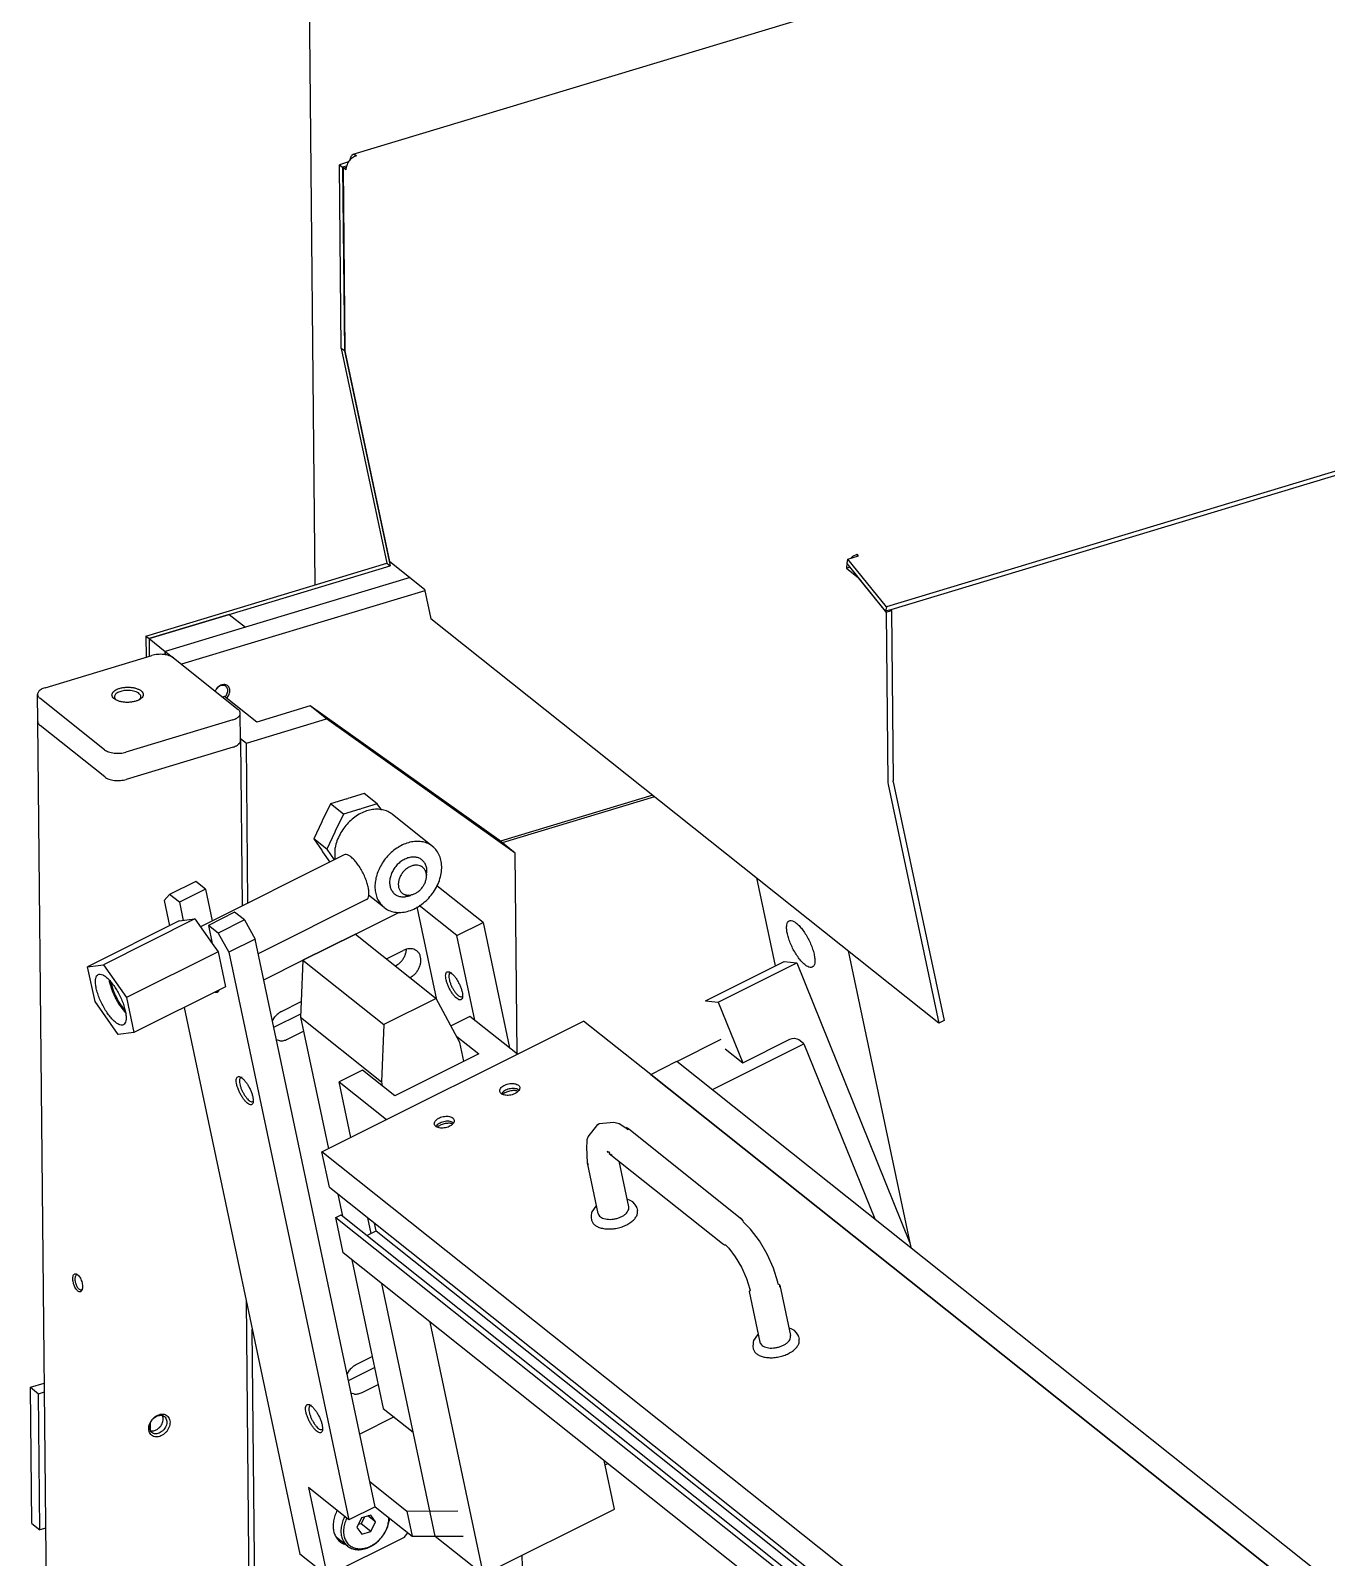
# Model space of a CAD drawing. Header units: millimetres. Extents: x -4653 to 8979, y -13943 to 4840.
# Drawn here: x 4056.9 to 4472, y -2388.3 to -1899 of the extents above; entities that cross this region are included whole.
import ezdxf

# ---------------------------------------------------------------- set-up
doc = ezdxf.new("R2010")
doc.units = ezdxf.units.MM

# ---------------------------------------------------------------- blocks, each defined once
blk = doc.blocks.new('LAMIERA_Fe_SP_1_5_SV_1916x506__220', base_point=(4133.15, -2076.7))
at = {"color": 7, "linetype": 'Continuous'}
blk.add_line((4133.15, -574.13), (4147.98, -2076.7), dxfattribs=at)
blk = doc.blocks.new('RBTESALDA001528_TORRE_Fe_VERN__ABBATT___221', base_point=(4133.15, -2076.7))
blk.add_blockref('LAMIERA_Fe_SP_1_5_SV_1916x506__220', (4133.15, -2076.7))
blk = doc.blocks.new('FIT_GR_TORRE_DI_ABBATTIMENTO__222', base_point=(4133.15, -2076.7))
blk.add_blockref('RBTESALDA001528_TORRE_Fe_VERN__ABBATT___221', (4133.15, -2076.7))
blk = doc.blocks.new('BARRA_FILETTATA_ZINC__M16_L_85__332', base_point=(4111.37, -2194.89))
at = {"color": 7, "linetype": 'Continuous'}
for p, q in [((4157.37, -2163.21), (4111.37, -2186.25)), ((4164.54, -2177.51), (4129.83, -2194.89))]:
    blk.add_line(p, q, dxfattribs=at)
blk.add_spline([(4164.54, -2177.51), (4165, -2177.06), (4165.26, -2176.26), (4165.31, -2175.18), (4165.14, -2173.85), (4164.76, -2172.34), (4164.18, -2170.74), (4163.45, -2169.11), (4162.59, -2167.55), (4161.65, -2166.13), (4160.67, -2164.93), (4159.71, -2163.99), (4158.81, -2163.37), (4158.02, -2163.11), (4157.37, -2163.21)], degree=3, dxfattribs=at)
blk = doc.blocks.new('TONDO_CROMATO_Ø25_L_28__333', base_point=(4154.46, -2181.75))
at = {"color": 7, "linetype": 'Continuous'}
for p, q in [((4185.69, -2160.49), (4172.75, -2150.18)), ((4154.48, -2164.66), (4154.46, -2160.94)), ((4183.68, -2169.75), (4183.89, -2168.42)), ((4170.12, -2180.05), (4165.19, -2176.12)), ((4178.56, -2176.18), (4178.83, -2176.01))]:
    blk.add_line(p, q, dxfattribs=at)
for points in [[(4172.75, -2150.18), (4171.31, -2149.29), (4169.66, -2148.75), (4167.86, -2148.57), (4165.97, -2148.76), (4164.05, -2149.31), (4162.15, -2150.21), (4160.35, -2151.42), (4158.69, -2152.91), (4157.24, -2154.63), (4156.04, -2156.52)], [(4156.04, -2156.52), (4155.06, -2158.71), (4154.46, -2160.94)], [(4185.69, -2160.49), (4184.26, -2159.6), (4182.61, -2159.06), (4180.81, -2158.88), (4178.92, -2159.07), (4177, -2159.63), (4175.1, -2160.52), (4173.3, -2161.74), (4171.64, -2163.23), (4170.19, -2164.94), (4168.99, -2166.83)], [(4170.12, -2180.05), (4171.7, -2181), (4173.52, -2181.54), (4175.5, -2181.64), (4177.58, -2181.31), (4179.67, -2180.55), (4181.7, -2179.4), (4183.58, -2177.9), (4185.24, -2176.11), (4186.61, -2174.09), (4187.66, -2171.92), (4188.33, -2169.69), (4188.6, -2167.48), (4188.45, -2165.38), (4187.91, -2163.47), (4186.97, -2161.82), (4185.69, -2160.49)], [(4168.99, -2166.83), (4168.13, -2168.69), (4167.55, -2170.59), (4167.25, -2172.48), (4167.25, -2174.31), (4167.56, -2176.03), (4168.15, -2177.59), (4169.01, -2178.94), (4170.12, -2180.05)], [(4183.89, -2168.42), (4183.73, -2167.14), (4183.29, -2166.01), (4182.6, -2165.09), (4181.68, -2164.41), (4180.58, -2164), (4179.35, -2163.9), (4178.06, -2164.1), (4176.76, -2164.59), (4175.52, -2165.35), (4174.38, -2166.34), (4173.42, -2167.52), (4172.67, -2168.84), (4172.16, -2170.22), (4171.93, -2171.6), (4171.99, -2172.92), (4172.32, -2174.11), (4172.92, -2175.12), (4173.76, -2175.91), (4174.8, -2176.42), (4175.98, -2176.64), (4177.25, -2176.56), (4178.56, -2176.18)]]:
    blk.add_spline(points, degree=3, dxfattribs=at)
blk = doc.blocks.new('TIRANTE_REGOLAZIONE_RACLE_PRINCIPALE__334', base_point=(4111.37, -2194.89))
for name, p in [('TONDO_CROMATO_Ø25_L_28__333', (4154.46, -2181.75)), ('BARRA_FILETTATA_ZINC__M16_L_85__332', (4111.37, -2194.89))]:
    blk.add_blockref(name, p)
blk = doc.blocks.new('ANGOLARE_DX_SOSTEGNO_RACLE_P32463D__335', base_point=(4118.39, -2651.47))
at = {"color": 7, "linetype": 'Continuous'}
for p, q in [((4119.06, -2112.42), (4118.39, -2112.62)), ((4129.42, -2120.67), (4119.06, -2112.42)), ((4146.52, -2115.49), (4129.42, -2120.67)), ((4207, -2158.54), (4146.52, -2115.49)), ((4151.7, -2119.62), (4146.52, -2115.49)), ((4126.04, -2127.38), (4151.7, -2119.62)), ((4212.18, -2162.66), (4151.7, -2119.62)), ((4124.17, -2125.88), (4126.04, -2127.38)), ((4126.55, -2178.64), (4126.04, -2127.38)), ((4212.18, -2162.66), (4207, -2158.54)), ((4212.82, -2227.04), (4212.18, -2162.66)), ((4129.17, -2444.34), (4127.89, -2315.21)), ((4214.44, -2391.26), (4214.4, -2387.66))]:
    blk.add_line(p, q, dxfattribs=at)
blk = doc.blocks.new('PERNO_PER_SISTEMA_BLOCCAGGIO_RACLE_R0351N00_1__337', base_point=(4147.62, -2176.34))
at = {"color": 7, "linetype": 'Continuous'}
for p, q in [((4152.96, -2146.84), (4150.36, -2152.3)), ((4158.23, -2145.24), (4152.96, -2146.84)), ((4157.1, -2150.14), (4152.96, -2146.84)), ((4158.23, -2145.24), (4158.54, -2145.15)), ((4163.82, -2143.55), (4158.54, -2145.15)), ((4167.96, -2146.85), (4162.69, -2148.45)), ((4167.96, -2146.85), (4163.82, -2143.55)), ((4169.4, -2148.92), (4167.96, -2146.85)), ((4150.21, -2152.62), (4147.62, -2158.09)), ((4150.36, -2152.3), (4150.21, -2152.62)), ((4157.1, -2150.14), (4154.51, -2155.6)), ((4162.38, -2148.54), (4157.1, -2150.14)), ((4162.38, -2148.54), (4162.69, -2148.45)), ((4154.36, -2155.92), (4151.76, -2161.39)), ((4154.51, -2155.6), (4154.36, -2155.92)), ((4151.76, -2161.39), (4147.62, -2158.09)), ((4147.62, -2158.09), (4150.31, -2161.96)), ((4150.31, -2161.96), (4150.46, -2162.18)), ((4150.46, -2162.18), (4152.77, -2165.51)), ((4151.76, -2161.39), (4154.15, -2164.82)), ((4183.65, -2168.62), (4183.62, -2168.87)), ((4183.62, -2168.87), (4183.68, -2169.74)), ((4183.63, -2168.06), (4183.65, -2168.62)), ((4177.38, -2176.26), (4177.04, -2176.34)), ((4177.96, -2176.09), (4177.38, -2176.26))]:
    blk.add_line(p, q, dxfattribs=at)
for points in [[(4179.89, -2166.54), (4178.86, -2166.8), (4177.85, -2167.29), (4176.91, -2168), (4176.09, -2168.88), (4175.43, -2169.88), (4174.97, -2170.96), (4174.73, -2172.06), (4174.72, -2173.12), (4174.95, -2174.08), (4175.41, -2174.9), (4176.06, -2175.53), (4176.87, -2175.93), (4177.81, -2176.1), (4178.82, -2176.01)], [(4178.82, -2176.01), (4179.81, -2175.7), (4180.77, -2175.17), (4181.65, -2174.46), (4182.42, -2173.6), (4183.03, -2172.63), (4183.45, -2171.59), (4183.68, -2170.54), (4183.69, -2169.53), (4183.48, -2168.6), (4183.07, -2167.8), (4182.47, -2167.17), (4181.72, -2166.74), (4180.85, -2166.52), (4179.89, -2166.54)]]:
    blk.add_spline(points, degree=3, dxfattribs=at)
blk = doc.blocks.new('TASSELLO_FISSAGGIO_GUIDA_PER_RACLE_R0342N00_1', base_point=(4187.15, -2250.51))
at = {"color": 7, "linetype": 'Continuous'}
for p, q in [((4212.92, -2238.88), (4213.08, -2238.96)), ((4191.97, -2249.37), (4192.12, -2249.45))]:
    blk.add_line(p, q, dxfattribs=at)
for points in [[(4212.92, -2238.88), (4212.34, -2238.77), (4211.7, -2238.73), (4211.03, -2238.77), (4210.35, -2238.9), (4209.7, -2239.09), (4209.09, -2239.35), (4208.55, -2239.66), (4208.11, -2240.02)], [(4191.97, -2249.37), (4191.38, -2249.26), (4190.74, -2249.22), (4190.07, -2249.27), (4189.4, -2249.39), (4188.74, -2249.58), (4188.14, -2249.84), (4187.6, -2250.16), (4187.15, -2250.51)]]:
    blk.add_spline(points, degree=3, dxfattribs=at)
blk = doc.blocks.new('GUIDA_TUBOLARE_SUPPORTO_RACLA_PRINCIPALE_R27356N_1__341', base_point=(4155.74, -2393.85))
at = {"color": 7, "linetype": 'Continuous'}
for p, q in [((4197.65, -2214.96), (4191.59, -2218)), ((4212.84, -2227.06), (4197.65, -2214.96)), ((4193.41, -2221.37), (4200.46, -2226.99)), ((4200.46, -2226.99), (4173.64, -2240.42)), ((4163.28, -2232.17), (4155.74, -2235.95)), ((4159.5, -2253.77), (4155.74, -2235.95)), ((4155.74, -2235.95), (4170.93, -2248.05)), ((4173.64, -2240.42), (4163.28, -2232.17)), ((4166, -2284.49), (4164.95, -2279.54)), ((4186.49, -2381.48), (4169.39, -2300.56)), ((4202.03, -2393.85), (4184.93, -2312.94)), ((4243.94, -2372.87), (4240.65, -2357.31)), ((4202.03, -2393.85), (4243.94, -2372.87)), ((4186.49, -2381.48), (4202.03, -2393.85))]:
    blk.add_line(p, q, dxfattribs=at)
blk = doc.blocks.new('MANIGLIA_CROMATA_ELESA_GN_26_511_2__342', base_point=(4235.09, -2324.39))
at = {"color": 7, "linetype": 'Continuous'}
for p, q in [((4235.49, -2253.54), (4238.58, -2249.58)), ((4238.58, -2249.58), (4239.03, -2249.26)), ((4239.03, -2249.26), (4243.71, -2248.88)), ((4243.71, -2248.88), (4245.45, -2249.32)), ((4245.45, -2249.32), (4247.52, -2250.64)), ((4247.52, -2250.64), (4248.13, -2251.16)), ((4235.09, -2257.66), (4235.2, -2254.37)), ((4235.2, -2254.37), (4235.49, -2253.54)), ((4248.13, -2251.16), (4248.3, -2251.09)), ((4248.3, -2251.09), (4248.51, -2251.04)), ((4248.51, -2251.04), (4284.76, -2279.91)), ((4235.21, -2258.62), (4235.09, -2257.66)), ((4235.17, -2259.39), (4235.21, -2258.62)), ((4235.29, -2261.92), (4235.17, -2259.39)), ((4241.75, -2258.17), (4241.61, -2258.49)), ((4241.61, -2258.49), (4242.12, -2258.4)), ((4242.12, -2258.4), (4242.3, -2258.48)), ((4242.3, -2258.48), (4242.27, -2258.65)), ((4242.27, -2258.65), (4242.28, -2258.86)), ((4242.28, -2258.86), (4278.53, -2287.73)), ((4238.71, -2278.09), (4235.29, -2261.92)), ((4248.49, -2276.02), (4245.39, -2261.34)), ((4248.98, -2273.99), (4247.96, -2273.5)), ((4249.81, -2274.4), (4248.98, -2273.99)), ((4250.41, -2275.11), (4249.81, -2274.4)), ((4251.05, -2276.09), (4250.41, -2275.11)), ((4236.52, -2278.68), (4236.43, -2279.42)), ((4236.43, -2279.42), (4236.6, -2280.23)), ((4236.55, -2278.04), (4236.52, -2278.68)), ((4236.61, -2277.77), (4236.55, -2278.04)), ((4236.64, -2277.55), (4236.61, -2277.77)), ((4237.93, -2275.75), (4236.64, -2277.55)), ((4238.18, -2275.57), (4237.93, -2275.75)), ((4251.11, -2276.32), (4251.05, -2276.09)), ((4251.11, -2276.32), (4251.28, -2277.12)), ((4285.1, -2280.48), (4284.76, -2279.91)), ((4285.29, -2280.88), (4285.1, -2280.48)), ((4287.55, -2283.17), (4285.29, -2280.88)), ((4290.33, -2286.88), (4287.55, -2283.17)), ((4278.53, -2287.73), (4279.19, -2288.13)), ((4279.19, -2288.13), (4279.46, -2288.13)), ((4279.46, -2288.13), (4280.55, -2289.2)), ((4280.55, -2289.2), (4282.61, -2291.96)), ((4292.8, -2291.12), (4290.33, -2286.88)), ((4282.61, -2291.96), (4284.58, -2295.34)), ((4294.82, -2295.62), (4292.8, -2291.12)), ((4284.58, -2295.34), (4286.2, -2298.94)), ((4286.2, -2298.94), (4287.28, -2302.33)), ((4296.25, -2300.09), (4294.82, -2295.62)), ((4287.36, -2302.68), (4287.09, -2303.17)), ((4287.09, -2303.17), (4290.51, -2319.34)), ((4287.28, -2302.33), (4287.36, -2302.68)), ((4296.41, -2300.77), (4296.25, -2300.09)), ((4296.54, -2300.83), (4296.41, -2300.77)), ((4296.87, -2301.1), (4296.54, -2300.83)), ((4296.87, -2301.1), (4300.29, -2317.27)), ((4288.41, -2319.02), (4288.35, -2319.29)), ((4288.43, -2318.8), (4288.41, -2319.02)), ((4289.72, -2317), (4288.43, -2318.8)), ((4289.97, -2316.82), (4289.72, -2317)), ((4300.78, -2315.24), (4299.76, -2314.75)), ((4301.61, -2315.65), (4300.78, -2315.24)), ((4302.2, -2316.36), (4301.61, -2315.65)), ((4302.84, -2317.34), (4302.2, -2316.36)), ((4302.91, -2317.57), (4302.84, -2317.34)), ((4302.91, -2317.57), (4303.08, -2318.37)), ((4288.32, -2319.93), (4288.23, -2320.67)), ((4288.23, -2320.67), (4288.4, -2321.48)), ((4288.35, -2319.29), (4288.32, -2319.93))]:
    blk.add_line(p, q, dxfattribs=at)
for points in [[(4248.51, -2251.04), (4248.15, -2250.79), (4247.75, -2250.61)], [(4242.65, -2259.11), (4242.83, -2259.21), (4243.03, -2259.29)], [(4235.29, -2261.92), (4235.38, -2262.21), (4235.52, -2262.48)], [(4236.6, -2280.23), (4236.98, -2281.11), (4237.71, -2281.87), (4238.75, -2282.46), (4240.05, -2282.87), (4241.55, -2283.07), (4243.16, -2283.05), (4244.82, -2282.81), (4246.43, -2282.36), (4247.91, -2281.73), (4249.2, -2280.94), (4250.22, -2280.04), (4250.93, -2279.07), (4251.29, -2278.08), (4251.28, -2277.12)], [(4238.71, -2278.09), (4238.96, -2278.68), (4239.45, -2279.18), (4240.14, -2279.58), (4241.01, -2279.86), (4242, -2279.99), (4243.08, -2279.97), (4244.18, -2279.81), (4245.26, -2279.51), (4246.25, -2279.09), (4247.11, -2278.57), (4247.79, -2277.97), (4248.26, -2277.32), (4248.5, -2276.66), (4248.49, -2276.02)], [(4284.76, -2279.91), (4284.4, -2279.67), (4284.01, -2279.48)], [(4296.87, -2301.78), (4296.91, -2301.44), (4296.87, -2301.1)], [(4288.4, -2321.48), (4288.78, -2322.36), (4289.51, -2323.12), (4290.55, -2323.71), (4291.85, -2324.12), (4293.34, -2324.32), (4294.96, -2324.3), (4296.61, -2324.06), (4298.22, -2323.61), (4299.71, -2322.98), (4301, -2322.19), (4302.02, -2321.29), (4302.73, -2320.32), (4303.09, -2319.33), (4303.08, -2318.37)], [(4290.51, -2319.34), (4290.76, -2319.93), (4291.24, -2320.43), (4291.94, -2320.83), (4292.8, -2321.11), (4293.8, -2321.24), (4294.88, -2321.22), (4295.98, -2321.06), (4297.05, -2320.76), (4298.04, -2320.34), (4298.9, -2319.82), (4299.59, -2319.22), (4300.06, -2318.57), (4300.3, -2317.91), (4300.29, -2317.27)]]:
    blk.add_spline(points, degree=3, dxfattribs=at)
blk = doc.blocks.new('PIATTO_REGOLAZIONE_RACLE_R0348N00_1__343', base_point=(4143.4, -2348.19))
at = {"color": 7, "linetype": 'Continuous'}
for p, q in [((4160.94, -2188.59), (4144.17, -2196.98)), ((4160.94, -2188.59), (4186.84, -2209.21)), ((4144.17, -2196.98), (4143.61, -2210.23)), ((4144.17, -2196.98), (4170.07, -2217.61)), ((4143.61, -2210.23), (4143.4, -2215.25)), ((4186.84, -2209.21), (4170.07, -2217.61)), ((4194.44, -2223.28), (4186.84, -2209.21)), ((4143.4, -2215.25), (4169.3, -2235.88)), ((4143.4, -2215.25), (4152.3, -2257.38)), ((4170.07, -2217.61), (4169.3, -2235.88)), ((4195.73, -2229.36), (4194.44, -2223.28)), ((4169.3, -2235.88), (4169.58, -2237.18)), ((4155.38, -2271.92), (4156.87, -2279)), ((4159.82, -2292.94), (4166.38, -2323.99)), ((4166.38, -2323.99), (4169.88, -2340.57)), ((4169.88, -2340.57), (4179.46, -2348.19))]:
    blk.add_line(p, q, dxfattribs=at)
blk = doc.blocks.new('TUBOLARE_SUPPORTO_RACLE__344', base_point=(4150.24, -2596))
at = {"color": 7, "linetype": 'Continuous'}
for p, q in [((4150.24, -2258.41), (4234.05, -2216.44)), ((4255.55, -2233.56), (4234.05, -2216.44)), ((4586.65, -2497.24), (4255.55, -2233.56)), ((4208.14, -2239.27), (4207.77, -2239.78)), ((4213.35, -2238.57), (4212.61, -2238.21)), ((4187.18, -2249.76), (4186.82, -2250.27)), ((4192.4, -2249.06), (4191.65, -2248.7)), ((4520.96, -2553.65), (4150.24, -2258.41)), ((4152.63, -2269.73), (4150.24, -2258.41)), ((4152.63, -2269.73), (4522.97, -2564.66)), ((4154.68, -2279.43), (4156.36, -2278.59)), ((4154.68, -2279.43), (4537.98, -2584.68)), ((4157.07, -2290.75), (4154.68, -2279.43)), ((4156.36, -2278.59), (4539.65, -2583.84)), ((4164.63, -2285.18), (4167.63, -2283.68)), ((4167.63, -2283.68), (4167.12, -2281.27)), ((4167.63, -2283.68), (4525.78, -2568.9)), ((4540.37, -2596), (4157.07, -2290.75)), ((4552.4, -2566.73), (4546.82, -2569.52)), ((4550.66, -2567.6), (4552.97, -2569.44)), ((4540.36, -2572.44), (4548.87, -2579.23)), ((4546.58, -2569.33), (4546.82, -2569.52)), ((4546.82, -2569.52), (4546.76, -2569.24)), ((4533.6, -2575.14), (4550.92, -2588.93)), ((4535.68, -2574.79), (4535.93, -2574.98)), ((4535.87, -2574.69), (4535.93, -2574.98)), ((4537.6, -2574.14), (4535.93, -2574.98)), ((4537.54, -2573.85), (4537.6, -2574.14)), ((4548.87, -2579.23), (4554.45, -2576.43)), ((4550.89, -2580), (4554.79, -2578.05)), ((4550.92, -2588.93), (4548.87, -2579.23)), ((4552.6, -2588.09), (4550.89, -2580)), ((4537.98, -2584.68), (4539.65, -2583.84)), ((4537.98, -2584.68), (4540.37, -2596)), ((4539.65, -2583.84), (4541.7, -2593.55)), ((4540.37, -2596), (4556.84, -2587.75)), ((4556.5, -2586.14), (4552.6, -2588.09)), ((4541.7, -2593.55), (4550.92, -2588.93))]:
    blk.add_line(p, q, dxfattribs=at)
for points in [[(4213.57, -2237.69), (4213.37, -2237.25), (4212.96, -2236.89), (4212.37, -2236.62), (4211.65, -2236.48), (4210.85, -2236.46), (4210.01, -2236.58), (4209.2, -2236.81), (4208.47, -2237.15), (4207.88, -2237.57), (4207.45, -2238.05), (4207.22, -2238.55), (4207.21, -2239.04), (4207.42, -2239.48), (4207.83, -2239.84), (4208.41, -2240.11), (4209.13, -2240.25), (4209.93, -2240.27), (4210.77, -2240.16), (4211.58, -2239.92), (4212.31, -2239.58), (4212.91, -2239.16), (4213.34, -2238.68), (4213.56, -2238.18), (4213.57, -2237.69)], [(4212.61, -2238.21), (4211.87, -2238.08), (4211.06, -2238.09), (4210.22, -2238.22), (4209.42, -2238.48), (4208.71, -2238.83), (4208.14, -2239.27)], [(4192.62, -2248.19), (4192.41, -2247.75), (4192, -2247.38), (4191.42, -2247.12), (4190.7, -2246.97), (4189.9, -2246.96), (4189.06, -2247.07), (4188.25, -2247.3), (4187.52, -2247.64), (4186.92, -2248.07), (4186.5, -2248.55), (4186.27, -2249.04), (4186.26, -2249.53), (4186.46, -2249.97), (4186.87, -2250.34), (4187.46, -2250.6), (4188.18, -2250.75), (4188.98, -2250.76), (4189.82, -2250.65), (4190.63, -2250.41), (4191.36, -2250.07), (4191.95, -2249.65), (4192.38, -2249.17), (4192.61, -2248.67), (4192.62, -2248.19)], [(4191.65, -2248.7), (4190.92, -2248.58), (4190.1, -2248.58), (4189.27, -2248.72), (4188.47, -2248.97), (4187.76, -2249.32), (4187.18, -2249.76)]]:
    blk.add_spline(points, degree=3, dxfattribs=at)
blk = doc.blocks.new('PORTA_RACLA_LATERALE_DX_RACLA_PRINCIPALE_R29982D__345', base_point=(4263.94, -2279.85))
at = {"color": 7, "linetype": 'Continuous'}
for p, q in [((4263.94, -2229.39), (4278.11, -2222.3)), ((4275.28, -2238.42), (4304.62, -2223.73)), ((4279.35, -2225.35), (4285.02, -2229.87)), ((4285.02, -2229.87), (4300.11, -2222.31)), ((4300.11, -2222.31), (4300.84, -2222.06)), ((4300.84, -2222.06), (4301.63, -2221.98)), ((4301.63, -2221.98), (4302.36, -2222.1)), ((4302.36, -2222.1), (4302.92, -2222.38)), ((4304.62, -2223.73), (4302.92, -2222.38)), ((4304.62, -2223.73), (4327.33, -2279.85))]:
    blk.add_line(p, q, dxfattribs=at)
blk = doc.blocks.new('ESTRUSO_BASE_SILICONE_SH_50_30x10_NERO_L_880__346', base_point=(4273.12, -2504.71))
at = {"color": 7, "linetype": 'Continuous'}
for p, q in [((4273.12, -2209.95), (4298.27, -2197.35)), ((4277.16, -2210.43), (4302.3, -2197.84)), ((4298.27, -2197.35), (4302.3, -2197.84)), ((4302.3, -2197.84), (4338.47, -2287.28)), ((4273.12, -2209.95), (4277.16, -2210.43)), ((4277.16, -2210.43), (4285.02, -2229.87)), ((4609.36, -2476.2), (4631.69, -2465.02)), ((4614.79, -2483.25), (4633.55, -2473.86)), ((4608.31, -2487.33), (4609.36, -2476.2)), ((4609.36, -2476.2), (4614.79, -2483.25)), ((4614.79, -2483.25), (4613.97, -2491.84)), ((4637.75, -2493.7), (4636.7, -2504.71))]:
    blk.add_line(p, q, dxfattribs=at)
blk = doc.blocks.new('RACLA_PRINCIPALE_P32461N__347', base_point=(4255.55, -2497.24))
at = {"color": 7, "linetype": 'Continuous'}
for p, q in [((4255.55, -2233.56), (4263.93, -2229.36)), ((4263.93, -2229.36), (4592.91, -2491.35)), ((4255.55, -2233.56), (4586.65, -2497.24)), ((4592.91, -2491.35), (4597.75, -2495.21))]:
    blk.add_line(p, q, dxfattribs=at)
blk = doc.blocks.new('TRAF_TO_Fe_60x10_L_80__348', base_point=(4162.36, -2381.57))
at = {"color": 7, "linetype": 'Continuous'}
for p, q in [((4173.33, -2343.31), (4162.36, -2348.81)), ((4240.95, -2358.71), (4241.84, -2358.26)), ((4165.57, -2364), (4177.48, -2373.48)), ((4167.28, -2372.08), (4179.19, -2381.57)), ((4177.48, -2373.48), (4193.75, -2373.4)), ((4177.48, -2373.48), (4179.19, -2381.57)), ((4179.19, -2381.57), (4195.46, -2381.48))]:
    blk.add_line(p, q, dxfattribs=at)
blk = doc.blocks.new('TRAF_TO_Fe_90x50_L_268__349', base_point=(4099.73, -2394.26))
at = {"color": 7, "linetype": 'Continuous'}
for p, q in [((4109.85, -2171.69), (4101.47, -2175.89)), ((4112.96, -2174.16), (4109.85, -2171.69)), ((4101.47, -2175.89), (4099.73, -2177.87)), ((4104.58, -2178.36), (4101.47, -2175.89)), ((4112.96, -2174.16), (4104.58, -2178.36)), ((4112.96, -2174.16), (4115.12, -2184.37)), ((4201.87, -2184.89), (4187.05, -2173.09)), ((4099.73, -2177.87), (4101.43, -2185.91)), ((4104.58, -2178.36), (4105.81, -2184.19)), ((4122.28, -2181.59), (4113.9, -2185.79)), ((4125.39, -2184.06), (4122.28, -2181.59)), ((4160.94, -2188.59), (4175.06, -2181.51)), ((4187.05, -2209.61), (4180.77, -2179.86)), ((4193.49, -2189.08), (4181.36, -2179.43)), ((4117.01, -2188.26), (4113.9, -2185.79)), ((4113.9, -2185.79), (4115.13, -2191.61)), ((4125.39, -2184.06), (4117.01, -2188.26)), ((4125.39, -2184.06), (4128.83, -2190.17)), ((4193.49, -2189.08), (4201.87, -2184.89)), ((4201.87, -2184.89), (4210.36, -2225.09)), ((4117.01, -2188.26), (4120.45, -2194.37)), ((4128.83, -2190.17), (4120.45, -2194.37)), ((4167.28, -2372.08), (4128.83, -2190.17)), ((4144.17, -2196.98), (4160.94, -2188.59)), ((4199.22, -2216.21), (4193.49, -2189.08)), ((4120.45, -2194.37), (4158.89, -2376.28)), ((4170.93, -2196.55), (4176.31, -2193.85)), ((4177.18, -2193.61), (4177.05, -2194.81)), ((4131.6, -2203.28), (4144.17, -2196.98)), ((4174.46, -2198.46), (4173.83, -2198.85)), ((4117.33, -2206.47), (4117.21, -2206.82)), ((4179.13, -2202.17), (4178.49, -2202.56)), ((4137.33, -2213.37), (4143.61, -2210.23)), ((4106.1, -2212.09), (4143.12, -2387.25)), ((4134.38, -2216.42), (4135.15, -2215.12)), ((4134.81, -2218.42), (4143.45, -2214.1)), ((4139.21, -2222.26), (4144.34, -2219.7)), ((4136.78, -2222.82), (4135.66, -2222.47)), ((4161.25, -2326.56), (4166.38, -2323.99)), ((4158.3, -2329.61), (4159.07, -2328.31)), ((4158.72, -2331.61), (4167.1, -2327.42)), ((4163.13, -2335.45), (4168.26, -2332.89)), ((4160.7, -2336.01), (4159.58, -2335.66)), ((4158.89, -2376.28), (4145.95, -2365.97)), ((4145.95, -2365.97), (4151.92, -2394.26)), ((4167.28, -2372.08), (4158.89, -2376.28)), ((4176.55, -2381.93), (4151.92, -2394.26)), ((4155.28, -2382.36), (4155.56, -2382.39)), ((4176.55, -2381.93), (4177.79, -2380.45)), ((4151.92, -2394.26), (4143.12, -2387.25)), ((4157.45, -2384.09), (4157.73, -2384.13))]:
    blk.add_line(p, q, dxfattribs=at)
for points in [[(4174.46, -2198.46), (4175.32, -2197.71), (4176.06, -2196.83), (4176.64, -2195.85), (4177.05, -2194.81)], [(4179.13, -2202.17), (4179.98, -2201.42), (4180.72, -2200.54), (4181.3, -2199.56), (4181.71, -2198.52), (4181.92, -2197.48), (4181.93, -2196.47), (4181.73, -2195.54), (4181.34, -2194.73), (4180.77, -2194.08), (4180.04, -2193.61), (4179.2, -2193.35), (4178.26, -2193.3), (4177.29, -2193.47), (4176.31, -2193.85)], [(4194.82, -2209.64), (4195.12, -2209.33), (4195.28, -2208.77), (4195.29, -2208), (4195.13, -2207.07), (4194.83, -2206.03), (4194.39, -2204.94), (4193.85, -2203.86), (4193.24, -2202.86), (4192.59, -2201.99), (4191.93, -2201.31), (4191.32, -2200.85), (4190.78, -2200.64), (4190.34, -2200.7), (4190.03, -2201.02), (4189.87, -2201.58), (4189.87, -2202.34), (4190.02, -2203.27), (4190.33, -2204.32), (4190.76, -2205.41), (4191.3, -2206.49), (4191.91, -2207.49), (4192.57, -2208.35), (4193.22, -2209.04), (4193.84, -2209.49), (4194.38, -2209.7), (4194.82, -2209.64)], [(4191.69, -2201.01), (4191.34, -2201.04), (4191.03, -2201.34), (4190.9, -2201.85), (4190.91, -2202.55), (4191.07, -2203.4), (4191.37, -2204.34), (4191.78, -2205.31), (4192.28, -2206.25), (4192.84, -2207.11), (4193.42, -2207.82), (4193.99, -2208.34), (4194.51, -2208.64), (4194.95, -2208.71), (4195.28, -2208.53)], [(4116.03, -2207.19), (4116.7, -2207.16), (4117.21, -2206.82)], [(4137.33, -2213.37), (4136.74, -2213.71), (4136.17, -2214.12), (4135.64, -2214.59), (4135.15, -2215.12)], [(4136.78, -2222.82), (4137.38, -2222.81), (4137.99, -2222.71), (4138.6, -2222.53), (4139.21, -2222.26)], [(4123.29, -2234.28), (4122.98, -2234.6), (4122.82, -2235.15), (4122.82, -2235.92), (4122.97, -2236.85), (4123.27, -2237.89), (4123.71, -2238.99), (4124.25, -2240.06), (4124.86, -2241.06), (4125.51, -2241.93), (4126.17, -2242.61), (4126.78, -2243.07), (4127.33, -2243.28), (4127.76, -2243.22), (4128.07, -2242.9), (4128.2, -2242.32), (4128.2, -2241.55), (4128.07, -2240.65), (4127.77, -2239.61), (4127.34, -2238.52), (4126.8, -2237.44), (4126.19, -2236.44), (4125.53, -2235.57), (4124.87, -2234.86), (4124.26, -2234.4), (4123.72, -2234.22), (4123.29, -2234.28)], [(4124.64, -2234.59), (4124.25, -2234.64), (4123.98, -2234.92), (4123.85, -2235.43), (4123.86, -2236.13), (4124.02, -2236.98), (4124.31, -2237.92), (4124.73, -2238.89), (4125.23, -2239.83), (4125.79, -2240.68), (4126.37, -2241.4), (4126.94, -2241.92), (4127.46, -2242.22), (4127.9, -2242.29), (4128.22, -2242.1)], [(4161.25, -2326.56), (4160.66, -2326.9), (4160.09, -2327.31), (4159.56, -2327.78), (4159.07, -2328.31)], [(4160.7, -2336.01), (4161.3, -2336), (4161.91, -2335.9), (4162.52, -2335.72), (4163.13, -2335.45)], [(4145.5, -2339.38), (4145.19, -2339.7), (4145.03, -2340.26), (4145.03, -2341.03), (4145.18, -2341.96), (4145.48, -2343), (4145.92, -2344.09), (4146.46, -2345.17), (4147.07, -2346.17), (4147.73, -2347.04), (4148.38, -2347.72), (4148.99, -2348.18), (4149.54, -2348.38), (4149.97, -2348.33), (4150.28, -2348.01), (4150.41, -2347.43), (4150.41, -2346.66), (4150.28, -2345.75), (4149.98, -2344.71), (4149.55, -2343.62), (4149.01, -2342.54), (4148.4, -2341.54), (4147.74, -2340.67), (4147.08, -2339.96), (4146.47, -2339.5), (4145.93, -2339.32), (4145.5, -2339.38)], [(4146.85, -2339.7), (4146.46, -2339.74), (4146.19, -2340.03), (4146.06, -2340.54), (4146.07, -2341.24), (4146.23, -2342.08), (4146.53, -2343.02), (4146.94, -2343.99), (4147.44, -2344.93), (4148, -2345.79), (4148.58, -2346.5), (4149.15, -2347.02), (4149.67, -2347.33), (4150.11, -2347.39), (4150.43, -2347.21)], [(4155.16, -2373.23), (4154.41, -2374.89), (4153.96, -2376.58), (4153.81, -2378.25), (4153.97, -2379.83), (4154.44, -2381.25), (4155.2, -2382.46), (4156.22, -2383.42), (4157.45, -2384.09)]]:
    blk.add_spline(points, degree=3, dxfattribs=at)
blk = doc.blocks.new('SUPPORTO_RACLA_RIBALTABILE_SX_R0349S10_1__350', base_point=(4099.73, -2394.26))
for name, p in [('TRAF_TO_Fe_90x50_L_268__349', (4099.73, -2394.26)), ('TRAF_TO_Fe_60x10_L_80__348', (4162.36, -2381.57))]:
    blk.add_blockref(name, p)
blk = doc.blocks.new('FIT_GR_RACLA_PRINCIPALE__358', base_point=(4099.73, -2643.65))
for name, p in [('SUPPORTO_RACLA_RIBALTABILE_SX_R0349S10_1__350', (4099.73, -2394.26)), ('PIATTO_REGOLAZIONE_RACLE_R0348N00_1__343', (4143.4, -2348.19)), ('ESTRUSO_BASE_SILICONE_SH_50_30x10_NERO_L_880__346', (4273.12, -2504.71)), ('TUBOLARE_SUPPORTO_RACLE__344', (4150.24, -2596)), ('GUIDA_TUBOLARE_SUPPORTO_RACLA_PRINCIPALE_R27356N_1__341', (4155.74, -2393.85)), ('PORTA_RACLA_LATERALE_DX_RACLA_PRINCIPALE_R29982D__345', (4263.94, -2279.85)), ('RACLA_PRINCIPALE_P32461N__347', (4255.55, -2497.24)), ('TASSELLO_FISSAGGIO_GUIDA_PER_RACLE_R0342N00_1', (4187.15, -2250.51)), ('MANIGLIA_CROMATA_ELESA_GN_26_511_2__342', (4235.09, -2324.39))]:
    blk.add_blockref(name, p)
blk = doc.blocks.new('ESAGONO_DI_MANOVRA_RACLA_PRINCIPALE__360', base_point=(4075.21, -2220.79))
at = {"color": 7, "linetype": 'Continuous'}
for p, q in [((4104.55, -2184.35), (4075.21, -2199.04)), ((4109.58, -2183.7), (4080.25, -2198.39)), ((4104.55, -2184.35), (4109.58, -2183.7)), ((4109.58, -2183.7), (4115.13, -2191.61)), ((4115.13, -2191.61), (4116.98, -2194.25)), ((4116.98, -2194.25), (4087.65, -2208.94)), ((4116.98, -2194.25), (4119.35, -2205.45)), ((4075.21, -2199.04), (4080.25, -2198.39)), ((4077.58, -2210.24), (4075.21, -2199.04)), ((4080.25, -2198.39), (4087.65, -2208.94)), ((4082.09, -2203.29), (4082.14, -2203.78)), ((4082.68, -2203.87), (4082.66, -2204.19)), ((4119.35, -2205.45), (4090.01, -2220.14)), ((4084.98, -2220.79), (4077.58, -2210.24)), ((4087.65, -2208.94), (4090.01, -2220.14)), ((4085.81, -2211.94), (4087.33, -2213.79)), ((4086.48, -2212.21), (4087.16, -2212.91)), ((4090.01, -2220.14), (4084.98, -2220.79))]:
    blk.add_line(p, q, dxfattribs=at)
for points in [[(4078.58, -2201.54), (4078.09, -2202.01), (4077.79, -2202.81), (4077.71, -2203.91), (4077.83, -2205.25), (4078.17, -2206.78), (4078.7, -2208.44), (4079.41, -2210.15), (4080.25, -2211.83), (4081.19, -2213.41), (4082.2, -2214.83), (4083.23, -2216.02), (4084.23, -2216.93), (4085.16, -2217.51), (4085.97, -2217.76), (4086.64, -2217.64), (4087.14, -2217.17), (4087.44, -2216.37), (4087.52, -2215.28), (4087.39, -2213.93), (4087.06, -2212.4), (4086.53, -2210.74), (4085.82, -2209.04), (4084.98, -2207.35), (4084.03, -2205.77), (4083.03, -2204.35), (4082, -2203.16), (4081, -2202.26), (4080.07, -2201.67), (4079.26, -2201.43), (4078.58, -2201.54)], [(4082.14, -2203.78), (4082.48, -2205.1), (4082.95, -2206.49), (4083.54, -2207.92), (4084.22, -2209.33)], [(4082.66, -2204.19), (4083.01, -2205.52), (4083.5, -2206.92)], [(4083.5, -2206.92), (4084.12, -2208.34), (4084.84, -2209.73), (4085.64, -2211.04), (4086.48, -2212.21)], [(4084.22, -2209.33), (4084.99, -2210.68), (4085.81, -2211.94)]]:
    blk.add_spline(points, degree=3, dxfattribs=at)
blk = doc.blocks.new('VITE_TCEI_GAMBO_RETT_Ø12_M10_16-16__365', base_point=(4154.94, -2385.94))
at = {"color": 7, "linetype": 'Continuous'}
for p, q in [((4157.33, -2375.64), (4157.59, -2375.24)), ((4158.09, -2376.01), (4158.25, -2375.76)), ((4162.91, -2375.65), (4161.46, -2378.72)), ((4162.82, -2377.52), (4161.89, -2377.8)), ((4163.84, -2375.37), (4162.82, -2377.52)), ((4165.93, -2379.99), (4162.82, -2377.52)), ((4165.88, -2374.75), (4162.91, -2375.65)), ((4167.38, -2376.92), (4164.99, -2375.02)), ((4167.38, -2376.92), (4165.88, -2374.75)), ((4165.93, -2379.99), (4167.38, -2376.92)), ((4171.58, -2375.51), (4171.59, -2376.94)), ((4171.78, -2375.67), (4171.79, -2376.63)), ((4158.44, -2384.69), (4154.94, -2381.9)), ((4161.46, -2378.72), (4162.97, -2380.89)), ((4162.97, -2380.89), (4165.93, -2379.99))]:
    blk.add_line(p, q, dxfattribs=at)
for points in [[(4157.33, -2375.64), (4156.68, -2377.37), (4156.36, -2379.11), (4156.38, -2380.79), (4156.75, -2382.32), (4157.45, -2383.64), (4158.44, -2384.69)], [(4158.09, -2376.01), (4157.46, -2377.68), (4157.17, -2379.36), (4157.22, -2380.97), (4157.61, -2382.42), (4158.33, -2383.66), (4159.33, -2384.62), (4160.58, -2385.26), (4162, -2385.55), (4163.54, -2385.47), (4165.13, -2385.02), (4166.68, -2384.24), (4168.12, -2383.15), (4169.39, -2381.85), (4170.43, -2380.32), (4171.17, -2378.64), (4171.59, -2376.94)], [(4158.44, -2384.69), (4159.76, -2385.45), (4161.29, -2385.83), (4162.95, -2385.79), (4164.68, -2385.36), (4166.38, -2384.54), (4167.96, -2383.38), (4169.36, -2381.93), (4170.5, -2380.27), (4171.32, -2378.47), (4171.79, -2376.63)]]:
    blk.add_spline(points, degree=3, dxfattribs=at)
blk = doc.blocks.new('GR_RACLE_RULLIERA_MOBILE__383', base_point=(4071.51, -3140.96))
for name, p in [('ANGOLARE_DX_SOSTEGNO_RACLE_P32463D__335', (4118.39, -2651.47)), ('PERNO_PER_SISTEMA_BLOCCAGGIO_RACLE_R0351N00_1__337', (4147.62, -2176.34)), ('TIRANTE_REGOLAZIONE_RACLE_PRINCIPALE__334', (4111.37, -2194.89)), ('FIT_GR_RACLA_PRINCIPALE__358', (4099.73, -2643.65)), ('ESAGONO_DI_MANOVRA_RACLA_PRINCIPALE__360', (4075.21, -2220.79)), ('VITE_TCEI_GAMBO_RETT_Ø12_M10_16-16__365', (4154.94, -2385.94))]:
    blk.add_blockref(name, p)
blk = doc.blocks.new('CARTER_DX_INF__USCITA_LATO_TORRE__391', base_point=(4207.97, -2159.31))
at = {"color": 7, "linetype": 'Continuous'}
blk.add_line((4256.73, -2144.56), (4207.97, -2159.31), dxfattribs=at)
blk = doc.blocks.new('PIATTO_Fe_30x10_L100__392', base_point=(4094.88, -2099.57))
at = {"color": 7, "linetype": 'Continuous'}
for p, q in [((4120.54, -2086.13), (4094.88, -2093.89)), ((4120.54, -2086.13), (4125.72, -2090.26)), ((4094.88, -2093.89), (4100.06, -2098.02)), ((4094.88, -2093.89), (4094.93, -2099.57)), ((4125.72, -2090.26), (4100.06, -2098.02)), ((4100.06, -2098.02), (4100.07, -2099.13))]:
    blk.add_line(p, q, dxfattribs=at)
blk = doc.blocks.new('LAMIERA_Fe_Sp_2_SV_730x590__393', base_point=(4093.84, -2217.09))
at = {"color": 7, "linetype": 'Continuous'}
for p, q in [((4592.13, -1808.23), (4160.17, -1938.82)), ((4596.67, -1807.53), (4593.25, -1808.57)), ((4596.67, -1807.53), (4756.98, -1935.2)), ((4757.52, -1935.75), (4756.98, -1935.2)), ((4757.52, -1935.75), (4769.21, -1950.27)), ((4158.76, -1941.15), (4155.84, -1942.03)), ((4156.42, -2000.89), (4155.84, -1942.03)), ((4155.84, -1942.03), (4156.87, -1942.86)), ((4158.12, -1942.48), (4156.87, -1942.86)), ((4159.32, -1940.48), (4159.4, -1939.79)), ((4156.87, -1942.86), (4157.45, -2001.72)), ((4157.13, -1943.07), (4158.07, -1942.78)), ((4157.71, -2001.59), (4157.13, -1943.07)), ((4157.91, -1943.68), (4157.13, -1943.07)), ((4769.82, -1951.03), (4331.02, -2083.69)), ((4769.21, -1950.27), (4769.82, -1951.03)), ((4769.57, -1952.5), (4769.82, -1951.03)), ((4769.57, -1952.5), (4332.45, -2084.66)), ((4157.45, -2001.72), (4156.42, -2000.89)), ((4156.42, -2000.89), (4171.04, -2069.73)), ((4157.45, -2001.72), (4172.08, -2070.55)), ((4157.78, -2002.24), (4157.71, -2001.59)), ((4171.99, -2069.14), (4157.78, -2002.24)), ((4171.99, -2069.14), (4183.13, -2078.01)), ((4318.47, -2069.88), (4318.72, -2068.41)), ((4318.72, -2068.41), (4322.14, -2067.37)), ((4331.02, -2083.69), (4318.72, -2068.41)), ((4319.66, -2068.12), (4320.3, -2067.49)), ((4320.3, -2067.49), (4321.61, -2066.82)), ((4321.61, -2066.82), (4321.61, -2067.53)), ((4322.14, -2067.37), (4321.61, -2066.82)), ((4093.84, -2093.07), (4171.04, -2069.73)), ((4120.54, -2086.13), (4172.08, -2070.55)), ((4171.04, -2069.73), (4172.08, -2070.55)), ((4319.38, -2071), (4318.22, -2071.35)), ((4318.22, -2071.35), (4322.1, -2074.45)), ((4330.77, -2085.16), (4318.47, -2069.88)), ((4330.77, -2085.16), (4322.1, -2074.45)), ((4183.13, -2078.01), (4185.16, -2087.56)), ((4331.02, -2083.69), (4330.77, -2085.16)), ((4094.88, -2093.89), (4120.54, -2086.13)), ((4347.8, -2217.09), (4185.16, -2087.56)), ((4332.45, -2084.66), (4330.77, -2085.16)), ((4330.95, -2085.44), (4330.77, -2085.16)), ((4330.95, -2085.44), (4332.66, -2084.92)), ((4330.95, -2085.44), (4331.49, -2139.98)), ((4332.45, -2084.66), (4332.66, -2084.92)), ((4332.66, -2084.92), (4333.2, -2139.47)), ((4093.84, -2093.07), (4093.91, -2099.87)), ((4093.84, -2093.07), (4094.88, -2093.89)), ((4094.88, -2093.89), (4094.93, -2099.57)), ((4331.49, -2139.98), (4331.56, -2140.63)), ((4331.56, -2140.63), (4347.8, -2217.09)), ((4333.23, -2139.79), (4333.2, -2139.47)), ((4333.23, -2139.79), (4349.48, -2216.25)), ((4349.48, -2216.25), (4347.8, -2217.09))]:
    blk.add_line(p, q, dxfattribs=at)
for points in [[(4593.25, -1808.57), (4592.95, -1808.36), (4592.66, -1808.24), (4592.39, -1808.2), (4592.13, -1808.23)], [(4161.3, -1939.16), (4160.63, -1939.42), (4159.99, -1939.82), (4159.4, -1940.32), (4158.89, -1940.91), (4158.47, -1941.57), (4158.19, -1942.29), (4158, -1943), (4157.91, -1943.68)], [(4160.17, -1938.82), (4159.93, -1938.94), (4159.71, -1939.15), (4159.54, -1939.43), (4159.4, -1939.79)], [(4161.3, -1939.16), (4161, -1938.96), (4160.71, -1938.83), (4160.43, -1938.79), (4160.17, -1938.82)], [(4318.47, -2069.88), (4318.28, -2070.64), (4318.22, -2071.35)]]:
    blk.add_spline(points, degree=3, dxfattribs=at)
blk = doc.blocks.new('CARTER_DX_LATO_MOTORIZ_USCITA_RULLO_SUP___394', base_point=(4093.84, -2217.09))
for name, p in [('LAMIERA_Fe_Sp_2_SV_730x590__393', (4093.84, -2217.09)), ('PIATTO_Fe_30x10_L100__392', (4094.88, -2099.57))]:
    blk.add_blockref(name, p)
blk = doc.blocks.new('ASSIEME_CARTERAT_TELAIO_DX_GS4_SINT___403', base_point=(4093.84, -3025.64))
for name, p in [('CARTER_DX_LATO_MOTORIZ_USCITA_RULLO_SUP___394', (4093.84, -2217.09)), ('CARTER_DX_INF__USCITA_LATO_TORRE__391', (4207.97, -2159.31))]:
    blk.add_blockref(name, p)
blk = doc.blocks.new('TRAF_TO_Fe_100x10_L_280__405', base_point=(4100.06, -2158.86))
at = {"color": 7, "linetype": 'Continuous'}
for p, q in [((4178.48, -2074.31), (4125.72, -2090.26)), ((4183.24, -2078.56), (4105.24, -2102.14)), ((4125.72, -2090.26), (4100.06, -2098.02)), ((4100.07, -2099.13), (4100.06, -2098.02)), ((4100.06, -2098.02), (4102.65, -2100.08)), ((4102.65, -2100.08), (4105.24, -2102.14)), ((4116.41, -2110.07), (4116.05, -2110.75)), ((4116.41, -2110.07), (4116.05, -2110.75)), ((4119.19, -2112.52), (4119.46, -2112.25)), ((4119.74, -2112.96), (4120.03, -2112.67)), ((4256.17, -2144.12), (4207.41, -2158.86))]:
    blk.add_line(p, q, dxfattribs=at)
for points in [[(4120.03, -2112.67), (4120.43, -2112), (4120.68, -2111.29), (4120.76, -2110.59), (4120.67, -2109.94), (4120.41, -2109.38), (4119.99, -2108.96), (4119.46, -2108.71), (4118.84, -2108.63), (4118.17, -2108.74), (4117.51, -2109.03), (4116.89, -2109.51), (4116.41, -2110.07)], [(4119.46, -2112.25), (4119.8, -2111.69), (4120.01, -2111.1), (4120.08, -2110.51), (4120, -2109.97), (4119.78, -2109.51), (4119.43, -2109.16), (4118.99, -2108.94), (4118.47, -2108.88), (4117.92, -2108.97), (4117.36, -2109.22), (4116.85, -2109.59), (4116.41, -2110.07)]]:
    blk.add_spline(points, degree=3, dxfattribs=at)
blk = doc.blocks.new('TRAF_TO_Fe_35x10_L_600_1', base_point=(4095.2, -2522.29))
at = {"color": 7, "linetype": 'Continuous'}
for p, q in [((4095.2, -2345.47), (4095.22, -2347.59)), ((4096.92, -2520.17), (4096.94, -2522.29))]:
    blk.add_line(p, q, dxfattribs=at)
blk = doc.blocks.new('TUBOLARE_Fe_50x50x3_L660__413', base_point=(4059.24, -2738.7))
at = {"color": 7, "linetype": 'Continuous'}
for p, q in [((4065.34, -2738.5), (4059.24, -2120.5)), ((4080.68, -2138.24), (4059.97, -2121.74)), ((4123.56, -2127.65), (4124.03, -2127.15)), ((4124.03, -2127.15), (4124.08, -2126.96)), ((4124.17, -2126.56), (4124.7, -2179.57)), ((4121.77, -2128.67), (4087.55, -2139.01)), ((4072.14, -2297.88), (4071.92, -2297.78)), ((4073.36, -2302.47), (4073.52, -2302.3)), ((4125.95, -2305.98), (4127.32, -2445.27)), ((4095.25, -2347.64), (4095.58, -2347.77))]:
    blk.add_line(p, q, dxfattribs=at)
for points in [[(4059.24, -2120.5), (4059.29, -2120.83), (4059.43, -2121.15), (4059.66, -2121.45), (4059.97, -2121.74)], [(4121.77, -2128.67), (4122.55, -2128.38), (4123.2, -2128.02)], [(4080.68, -2138.24), (4081.27, -2138.62), (4082, -2138.93), (4082.84, -2139.17), (4083.77, -2139.32), (4084.74, -2139.38), (4085.72, -2139.35), (4086.67, -2139.23), (4087.55, -2139.01)], [(4071.14, -2297.45), (4070.83, -2297.65), (4070.61, -2298.03), (4070.48, -2298.57), (4070.45, -2299.22), (4070.54, -2299.96), (4070.72, -2300.71), (4070.98, -2301.44), (4071.32, -2302.1), (4071.71, -2302.63), (4072.11, -2303), (4072.51, -2303.2), (4072.87, -2303.19), (4073.18, -2303), (4073.4, -2302.61), (4073.53, -2302.08), (4073.56, -2301.42), (4073.48, -2300.69), (4073.29, -2299.93), (4073.03, -2299.2), (4072.69, -2298.55), (4072.29, -2298.04), (4071.88, -2297.67), (4071.5, -2297.45), (4071.14, -2297.45)], [(4071.92, -2297.78), (4071.63, -2297.83), (4071.39, -2298.05), (4071.23, -2298.4), (4071.15, -2298.89), (4071.15, -2299.46), (4071.24, -2300.08)], [(4071.24, -2300.08), (4071.41, -2300.67), (4071.63, -2301.23), (4071.9, -2301.73), (4072.2, -2302.13), (4072.52, -2302.42), (4072.83, -2302.58), (4073.12, -2302.6), (4073.36, -2302.47)], [(4095.68, -2349.19), (4096.31, -2349.55), (4097.06, -2349.7), (4097.86, -2349.64), (4098.69, -2349.38), (4099.48, -2348.92), (4100.2, -2348.29), (4100.8, -2347.54), (4101.25, -2346.7), (4101.52, -2345.82), (4101.59, -2344.96), (4101.47, -2344.16), (4101.15, -2343.47), (4100.66, -2342.93), (4100.03, -2342.58), (4099.29, -2342.42), (4098.48, -2342.48), (4097.66, -2342.75), (4096.86, -2343.21), (4096.15, -2343.84), (4095.58, -2344.62), (4095.13, -2345.45), (4094.83, -2346.3), (4094.75, -2347.17), (4094.88, -2347.97), (4095.19, -2348.65), (4095.68, -2349.19)], [(4095.76, -2348.3), (4096.32, -2348.6), (4096.98, -2348.71), (4097.7, -2348.62), (4098.42, -2348.34), (4099.1, -2347.88), (4099.69, -2347.27), (4100.15, -2346.56), (4100.45, -2345.8), (4100.56, -2345.03), (4100.49, -2344.31), (4100.23, -2343.69), (4099.81, -2343.21), (4099.25, -2342.9), (4098.58, -2342.79), (4097.87, -2342.88), (4097.15, -2343.17), (4096.47, -2343.63), (4095.88, -2344.24), (4095.42, -2344.95), (4095.12, -2345.71), (4095.01, -2346.48), (4095.11, -2347.19), (4095.36, -2347.81), (4095.76, -2348.3)], [(4097.71, -2347.13), (4098.33, -2346.57), (4098.84, -2345.89), (4099.2, -2345.14), (4099.38, -2344.36), (4099.37, -2343.62), (4099.18, -2342.96)], [(4095.58, -2347.77), (4096.1, -2347.77), (4096.65, -2347.66), (4097.19, -2347.45), (4097.71, -2347.13)]]:
    blk.add_spline(points, degree=3, dxfattribs=at)
blk = doc.blocks.new('TRAF_TO_Fe_50x10_L_50_1__414', base_point=(4059.15, -2139.4))
at = {"color": 7, "linetype": 'Continuous'}
for p, q in [((4061.57, -2109.65), (4095.78, -2099.31)), ((4102.65, -2100.08), (4123.37, -2116.58)), ((4059.24, -2120.5), (4059.16, -2111.76)), ((4080.6, -2129.51), (4059.88, -2113.01)), ((4084.22, -2113.46), (4083.8, -2112.91)), ((4092.13, -2113.02), (4091.72, -2113.46)), ((4124.17, -2126.56), (4124.09, -2117.82)), ((4080.68, -2138.24), (4059.97, -2121.74)), ((4121.68, -2119.93), (4087.46, -2130.28)), ((4121.77, -2128.67), (4087.55, -2139.01))]:
    blk.add_line(p, q, dxfattribs=at)
for points in [[(4102.65, -2100.08), (4102.06, -2099.7), (4101.33, -2099.39), (4100.49, -2099.15), (4099.56, -2099), (4098.59, -2098.94), (4097.61, -2098.97), (4096.66, -2099.1), (4095.78, -2099.31)], [(4061.57, -2109.65), (4060.87, -2109.9), (4060.28, -2110.21), (4059.79, -2110.56), (4059.44, -2110.94), (4059.23, -2111.35), (4059.16, -2111.76)], [(4059.16, -2111.76), (4059.2, -2112.09), (4059.34, -2112.41), (4059.57, -2112.72), (4059.88, -2113.01)], [(4083, -2111.96), (4083.15, -2112.54), (4083.58, -2113.08), (4084.27, -2113.56), (4085.18, -2113.94), (4086.25, -2114.2), (4087.42, -2114.33), (4088.62, -2114.32), (4089.79, -2114.16), (4090.86, -2113.88), (4091.76, -2113.48), (4092.43, -2112.99), (4092.86, -2112.44), (4093, -2111.86), (4092.85, -2111.28), (4092.41, -2110.73), (4091.72, -2110.26), (4090.82, -2109.88), (4089.75, -2109.61), (4088.58, -2109.48), (4087.37, -2109.5), (4086.2, -2109.65), (4085.14, -2109.93), (4084.24, -2110.33), (4083.56, -2110.82), (4083.14, -2111.37), (4083, -2111.96)], [(4087.36, -2110.52), (4086.55, -2110.63), (4085.8, -2110.81), (4085.13, -2111.06), (4084.58, -2111.36), (4084.15, -2111.71), (4083.88, -2112.1), (4083.76, -2112.5), (4083.8, -2112.91)], [(4092.13, -2113.02), (4092.25, -2112.52), (4092.12, -2112.02), (4091.74, -2111.55), (4091.14, -2111.14), (4090.35, -2110.82), (4089.42, -2110.6), (4088.4, -2110.5), (4087.36, -2110.52)], [(4121.68, -2119.93), (4122.37, -2119.68), (4122.97, -2119.38), (4123.45, -2119.03), (4123.8, -2118.65), (4124.02, -2118.24), (4124.09, -2117.82)], [(4124.09, -2117.82), (4124.04, -2117.5), (4123.9, -2117.18), (4123.68, -2116.87), (4123.37, -2116.58)], [(4059.24, -2120.5), (4059.29, -2120.83), (4059.43, -2121.15), (4059.66, -2121.45), (4059.97, -2121.74)], [(4121.77, -2128.67), (4122.46, -2128.42), (4123.05, -2128.11), (4123.54, -2127.76), (4123.89, -2127.38), (4124.11, -2126.97), (4124.17, -2126.56)], [(4080.6, -2129.51), (4081.19, -2129.89), (4081.91, -2130.2), (4082.76, -2130.44), (4083.68, -2130.59), (4084.65, -2130.65), (4085.63, -2130.62), (4086.58, -2130.49), (4087.46, -2130.28)], [(4080.68, -2138.24), (4081.27, -2138.62), (4082, -2138.93), (4082.84, -2139.17), (4083.77, -2139.32), (4084.74, -2139.38), (4085.72, -2139.35), (4086.67, -2139.23), (4087.55, -2139.01)]]:
    blk.add_spline(points, degree=3, dxfattribs=at)
blk = doc.blocks.new('TRAF_TO_Fe_50x5_L_50__416', base_point=(4056.92, -2379.54))
at = {"color": 7, "linetype": 'Continuous'}
for p, q in [((4056.92, -2333.81), (4061.33, -2332.47)), ((4056.92, -2333.81), (4059.51, -2335.87)), ((4057.35, -2377.48), (4056.92, -2333.81)), ((4059.51, -2335.87), (4061.36, -2335.31)), ((4059.94, -2379.54), (4059.51, -2335.87)), ((4057.35, -2377.48), (4059.94, -2379.54)), ((4061.79, -2378.98), (4059.94, -2379.54))]:
    blk.add_line(p, q, dxfattribs=at)
blk = doc.blocks.new('RBTESALDA001059_TELAIO_DX_TRASPORTO_GS4_SINT_1__423', base_point=(4056.92, -3173.95))
for name, p in [('TRAF_TO_Fe_100x10_L_280__405', (4100.06, -2158.86)), ('TRAF_TO_Fe_50x10_L_50_1__414', (4059.15, -2139.4)), ('TUBOLARE_Fe_50x50x3_L660__413', (4059.24, -2738.7)), ('TRAF_TO_Fe_50x5_L_50__416', (4056.92, -2379.54)), ('TRAF_TO_Fe_35x10_L_600_1', (4095.2, -2522.29))]:
    blk.add_blockref(name, p)
blk = doc.blocks.new('FIT_GR_TELAIO_DX_GS4_SINT_130047_MAURI__424', base_point=(4036.31, -3224.59))
for name, p in [('ASSIEME_CARTERAT_TELAIO_DX_GS4_SINT___403', (4093.84, -3025.64)), ('RBTESALDA001059_TELAIO_DX_TRASPORTO_GS4_SINT_1__423', (4056.92, -3173.95))]:
    blk.add_blockref(name, p)
blk = doc.blocks.new('PIATTO_POLIZENE_100x10_L_565_1__426', base_point=(4289.42, -2199.39))
at = {"color": 7, "linetype": 'Continuous'}
blk.add_line((4289.42, -2170.6), (4295.38, -2198.8), dxfattribs=at)
blk.add_spline([(4299.87, -2184.35), (4299.39, -2184.82), (4299.12, -2185.65), (4299.07, -2186.78), (4299.25, -2188.16), (4299.65, -2189.72), (4300.24, -2191.38), (4301, -2193.07), (4301.89, -2194.68), (4302.87, -2196.16), (4303.88, -2197.41), (4304.88, -2198.38), (4305.81, -2199.02), (4306.64, -2199.29), (4307.3, -2199.19), (4307.79, -2198.72), (4308.06, -2197.9), (4308.11, -2196.77), (4307.93, -2195.39), (4307.53, -2193.83), (4306.94, -2192.16), (4306.17, -2190.48), (4305.28, -2188.86), (4304.3, -2187.38), (4303.29, -2186.13), (4302.29, -2185.16), (4301.36, -2184.52), (4300.54, -2184.25), (4299.87, -2184.35)], degree=3, dxfattribs=at)
blk = doc.blocks.new('RIVESTIMENTO_IN_POLIZENE_PIANALE_VERTICALE__427', base_point=(4289.42, -2199.39))
blk.add_blockref('PIATTO_POLIZENE_100x10_L_565_1__426', (4289.42, -2199.39))
blk = doc.blocks.new('GR__PIANALE_CON_POLIZENE_RACLE_GS4_SINT__430', base_point=(4289.42, -2493.77))
blk.add_blockref('RIVESTIMENTO_IN_POLIZENE_PIANALE_VERTICALE__427', (4289.42, -2199.39))
blk = doc.blocks.new('GR_PIANALE_RACLE_GS4_SINT__432', base_point=(4289.42, -2956.12))
blk.add_blockref('GR__PIANALE_CON_POLIZENE_RACLE_GS4_SINT__430', (4289.42, -2493.77))
blk = doc.blocks.new('NASTRO_E10_H_0_P2_TRSPAR_SV_6240x550_P2187N00_1__433', base_point=(4318.75, -2474.68))
at = {"color": 7, "linetype": 'Continuous'}
blk.add_line((4318.75, -2193.95), (4338.84, -2289.01), dxfattribs=at)
blk = doc.blocks.new('GR_TRASMISSIONE_TAPPETO__445', base_point=(4318.75, -2978.63))
blk.add_blockref('NASTRO_E10_H_0_P2_TRSPAR_SV_6240x550_P2187N00_1__433', (4318.75, -2474.68))
blk = doc.blocks.new('LEGMCS000183-4_18U11B_GS4_SYNTECH_DX_1__446', base_point=(4036.31, -3224.59))
for name, p in [('FIT_GR_TORRE_DI_ABBATTIMENTO__222', (4133.15, -2076.7)), ('FIT_GR_TELAIO_DX_GS4_SINT_130047_MAURI__424', (4036.31, -3224.59)), ('GR_TRASMISSIONE_TAPPETO__445', (4318.75, -2978.63)), ('GR_RACLE_RULLIERA_MOBILE__383', (4071.51, -3140.96)), ('GR_PIANALE_RACLE_GS4_SINT__432', (4289.42, -2956.12))]:
    blk.add_blockref(name, p)
blk = doc.blocks.new('Assonometria2', base_point=(5332, -2209))
blk.add_blockref('LEGMCS000183-4_18U11B_GS4_SYNTECH_DX_1__446', (4036.31, -3224.59))

msp = doc.modelspace()

# ---------------------------------------------------------------- block references
msp.add_blockref('Assonometria2', (5332, -2209))

doc.saveas('drawing.dxf')
